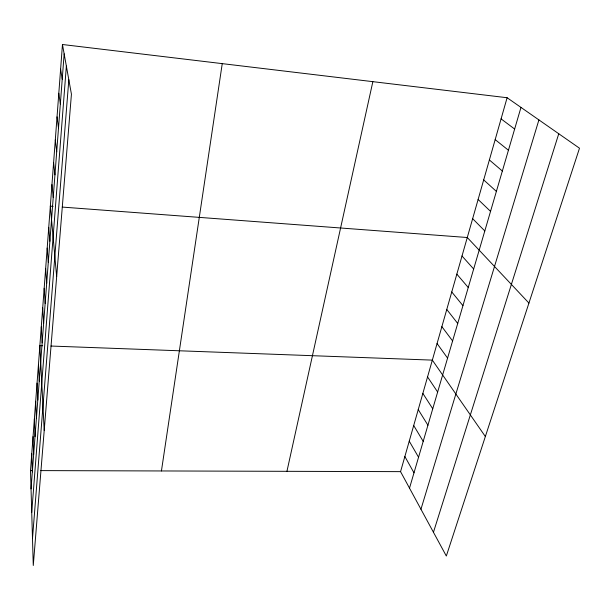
<?xml version="1.0" encoding="UTF-8"?>
<svg xmlns="http://www.w3.org/2000/svg" width="610" height="610" viewBox="0 0 610 610"><rect width="100%" height="100%" fill="white"/><g stroke="black" fill="none" stroke-linecap="round" stroke-linejoin="round"><path stroke-width="0.91" d="M62.464 44.507L71.431 94.184L33.276 565.493L30.5 470.577L62.464 44.507L507.108 97.73L579.5 148.215L446.329 556.023L400.557 471.644L507.108 97.73M31.034 488.938L64.157 53.871M31.728 512.56L66.36 66.086M32.49 538.531L68.823 79.75M161.436 470.95L222.246 63.631M286.944 471.316L372.855 81.664M409.508 488.145L520.978 107.406M420.953 509.243L538.912 119.911M433.451 532.278L558.76 133.75M30.5 470.577L32.376 470.577M40.809 470.607L400.557 471.644M42.647 345.733L39.871 345.626L44.21 430.416M50.958 346.038L432.337 360.121L485.354 436.531M53.085 206.386L50.333 206.18L56.661 276.627M62.266 207.08L467.275 237.511L528.931 303.071M501.077 118.881L514.642 129.046M495.167 139.621L508.435 150.251M489.372 159.957L502.35 171.029M483.692 179.904L496.387 191.403M478.11 199.47L490.539 211.373M472.643 218.67L484.805 230.954M462.006 255.994L473.665 269.01M456.837 274.149L468.251 287.501M451.758 291.969L462.937 305.648M446.772 309.468L457.721 323.46M441.869 326.655L452.605 340.944M437.065 343.537L447.58 358.116M427.549 376.911L437.644 392.032M422.852 393.397L432.742 408.776M418.239 409.6L427.93 425.223M413.702 425.513L423.203 441.373M409.241 441.16L418.559 457.241M404.865 456.532L413.992 472.826M60.619 69.166L62.228 79.193M58.804 93.269L60.344 103.936M57.035 116.846L58.499 128.123M55.304 139.911L56.699 151.76M53.611 162.474L54.946 174.872M51.957 184.563L53.222 197.48M48.747 227.347L49.89 241.232M47.191 248.079L48.281 262.414M45.666 268.385L46.703 283.154M44.179 288.286L45.155 303.452M42.715 307.783L43.645 323.338M41.282 326.891L42.159 342.82M38.453 364.551L39.238 381.174M37.065 383.095L37.805 400.053M35.7 401.281L36.394 418.544M34.358 419.108L35.014 436.668M33.047 436.592L33.664 454.435M31.766 453.748L32.338 471.858"/></g></svg>
